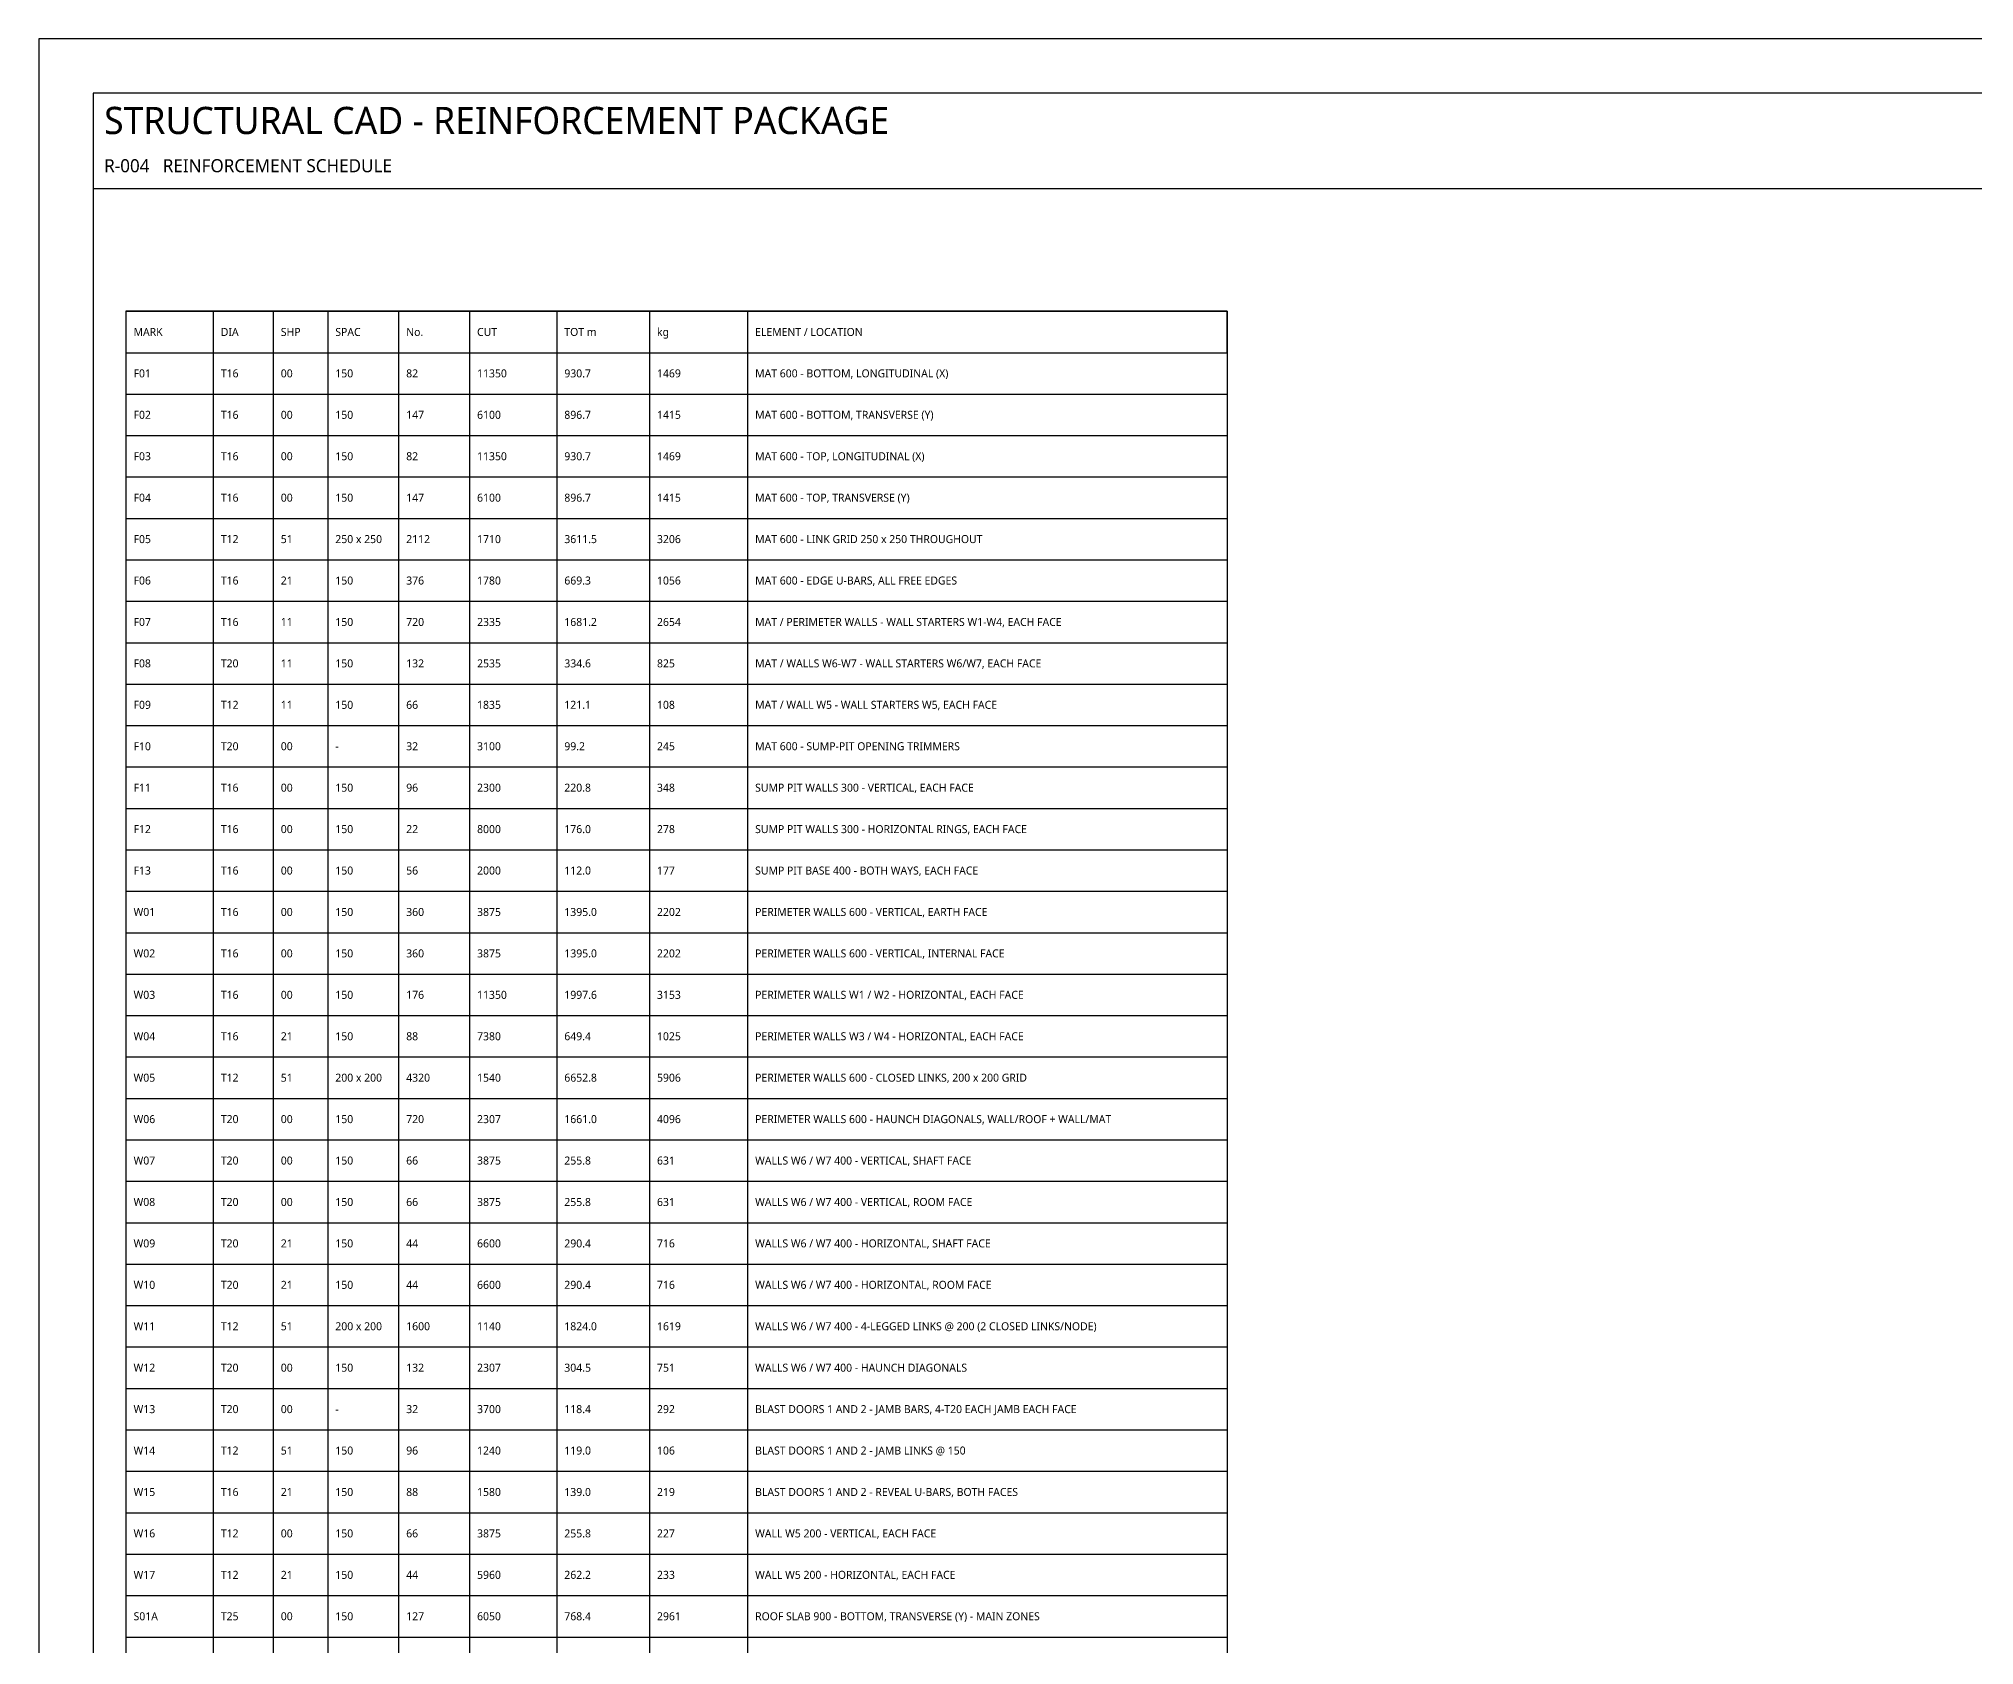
# Model space of a CAD drawing. Header units: millimetres. Extents: x 0 to 841, y 0 to 594.
# Drawn here: x 0 to 355, y 299.3 to 594 of the extents above; entities that cross this region are included whole.
import ezdxf

# ---------------------------------------------------------------- set-up
doc = ezdxf.new("R2010")
doc.units = ezdxf.units.MM
doc.layers.add('S-TABLE', color=7, linetype='Continuous')
doc.layers.add('S-TITLE', color=7, linetype='Continuous')
doc.styles.add('OpenSans', font='OpenSans-Regular.ttf')

msp = doc.modelspace()

# ---------------------------------------------------------------- linework, layer by layer
at = {"layer": 'S-TABLE'}
for p, q in [((16, 544), (218, 544)), ((16, 544), (16, 186.8)), ((32, 544), (32, 186.8)), ((43, 544), (43, 186.8)), ((53, 544), (53, 186.8)), ((66, 544), (66, 186.8)), ((79, 544), (79, 186.8)), ((95, 544), (95, 186.8)), ((112, 544), (112, 186.8)), ((130, 544), (130, 186.8)), ((218, 544), (218, 186.8)), ((16, 528.8), (218, 528.8)), ((16, 521.2), (218, 521.2)), ((16, 513.6), (218, 513.6)), ((16, 506), (218, 506)), ((16, 498.4), (218, 498.4)), ((16, 490.8), (218, 490.8)), ((16, 483.2), (218, 483.2)), ((16, 475.6), (218, 475.6)), ((16, 468), (218, 468)), ((16, 460.4), (218, 460.4)), ((16, 452.8), (218, 452.8)), ((16, 445.2), (218, 445.2)), ((16, 437.6), (218, 437.6)), ((16, 430), (218, 430)), ((16, 422.4), (218, 422.4)), ((16, 414.8), (218, 414.8)), ((16, 407.2), (218, 407.2)), ((16, 399.6), (218, 399.6)), ((16, 392), (218, 392)), ((16, 384.4), (218, 384.4)), ((16, 376.8), (218, 376.8)), ((16, 369.2), (218, 369.2)), ((16, 361.6), (218, 361.6)), ((16, 354), (218, 354)), ((16, 346.4), (218, 346.4)), ((16, 338.8), (218, 338.8)), ((16, 331.2), (218, 331.2)), ((16, 323.6), (218, 323.6)), ((16, 316), (218, 316)), ((16, 308.4), (218, 308.4)), ((16, 300.8), (218, 300.8))]:
    msp.add_line(p, q, dxfattribs=at)
msp.add_lwpolyline([(16, 536.4), (218, 536.4), (218, 544), (16, 544)], close=True, dxfattribs=at)
at = {"layer": 'S-TITLE'}
msp.add_line((10, 566.5), (831, 566.5), dxfattribs=at)
for points in [[(0, 0), (841, 0), (841, 594), (0, 594)], [(10, 10), (831, 10), (831, 584), (10, 584)]]:
    msp.add_lwpolyline(points, close=True, dxfattribs=at)

# ---------------------------------------------------------------- texts
at = {"layer": 'S-TABLE', "style": 'OpenSans'}
for s, height, p in [('MARK', 1.468, (17.4, 539.47)), ('DIA', 1.468, (33.4, 539.47)), ('SHP', 1.468, (44.4, 539.47)), ('SPAC', 1.468, (54.4, 539.47)), ('No.', 1.468, (67.4, 539.47)), ('CUT', 1.468, (80.4, 539.47)), ('TOT m', 1.468, (96.4, 539.47)), ('kg', 1.468, (113.4, 539.47)), ('ELEMENT / LOCATION', 1.4678, (131.4, 539.47)), ('F01', 1.468, (17.4, 531.87)), ('T16', 1.468, (33.4, 531.87)), ('00', 1.468, (44.4, 531.87)), ('150', 1.468, (54.4, 531.87)), ('82', 1.468, (67.4, 531.87)), ('11350', 1.468, (80.4, 531.87)), ('930.7', 1.468, (96.4, 531.87)), ('1469', 1.468, (113.4, 531.87)), ('MAT 600 - BOTTOM, LONGITUDINAL (X)', 1.4678, (131.4, 531.87)), ('F02', 1.468, (17.4, 524.27)), ('T16', 1.468, (33.4, 524.27)), ('00', 1.468, (44.4, 524.27)), ('150', 1.468, (54.4, 524.27)), ('147', 1.468, (67.4, 524.27)), ('6100', 1.468, (80.4, 524.27)), ('896.7', 1.468, (96.4, 524.27)), ('1415', 1.468, (113.4, 524.27)), ('MAT 600 - BOTTOM, TRANSVERSE (Y)', 1.4678, (131.4, 524.27)), ('F03', 1.468, (17.4, 516.67)), ('T16', 1.468, (33.4, 516.67)), ('00', 1.468, (44.4, 516.67)), ('150', 1.468, (54.4, 516.67)), ('82', 1.468, (67.4, 516.67)), ('11350', 1.468, (80.4, 516.67)), ('930.7', 1.468, (96.4, 516.67)), ('1469', 1.468, (113.4, 516.67)), ('MAT 600 - TOP, LONGITUDINAL (X)', 1.4678, (131.4, 516.67)), ('F04', 1.468, (17.4, 509.07)), ('T16', 1.468, (33.4, 509.07)), ('00', 1.468, (44.4, 509.07)), ('150', 1.468, (54.4, 509.07)), ('147', 1.468, (67.4, 509.07)), ('6100', 1.468, (80.4, 509.07)), ('896.7', 1.468, (96.4, 509.07)), ('1415', 1.468, (113.4, 509.07)), ('MAT 600 - TOP, TRANSVERSE (Y)', 1.4678, (131.4, 509.07)), ('F05', 1.468, (17.4, 501.47)), ('T12', 1.468, (33.4, 501.47)), ('51', 1.468, (44.4, 501.47)), ('250 x 250', 1.468, (54.4, 501.47)), ('2112', 1.468, (67.4, 501.47)), ('1710', 1.468, (80.4, 501.47)), ('3611.5', 1.468, (96.4, 501.47)), ('3206', 1.468, (113.4, 501.47)), ('MAT 600 - LINK GRID 250 x 250 THROUGHOUT', 1.4678, (131.4, 501.47)), ('F06', 1.468, (17.4, 493.87)), ('T16', 1.468, (33.4, 493.87)), ('21', 1.468, (44.4, 493.87)), ('150', 1.468, (54.4, 493.87)), ('376', 1.468, (67.4, 493.87)), ('1780', 1.468, (80.4, 493.87)), ('669.3', 1.468, (96.4, 493.87)), ('1056', 1.468, (113.4, 493.87)), ('MAT 600 - EDGE U-BARS, ALL FREE EDGES', 1.4678, (131.4, 493.87)), ('F07', 1.468, (17.4, 486.27)), ('T16', 1.468, (33.4, 486.27)), ('11', 1.468, (44.4, 486.27)), ('150', 1.468, (54.4, 486.27)), ('720', 1.468, (67.4, 486.27)), ('2335', 1.468, (80.4, 486.27)), ('1681.2', 1.468, (96.4, 486.27)), ('2654', 1.468, (113.4, 486.27)), ('MAT / PERIMETER WALLS - WALL STARTERS W1-W4, EACH FACE', 1.4678, (131.4, 486.27)), ('F08', 1.468, (17.4, 478.67)), ('T20', 1.468, (33.4, 478.67)), ('11', 1.468, (44.4, 478.67)), ('150', 1.468, (54.4, 478.67)), ('132', 1.468, (67.4, 478.67)), ('2535', 1.468, (80.4, 478.67)), ('334.6', 1.468, (96.4, 478.67)), ('825', 1.468, (113.4, 478.67)), ('MAT / WALLS W6-W7 - WALL STARTERS W6/W7, EACH FACE', 1.4678, (131.4, 478.67)), ('F09', 1.468, (17.4, 471.07)), ('T12', 1.468, (33.4, 471.07)), ('11', 1.468, (44.4, 471.07)), ('150', 1.468, (54.4, 471.07)), ('66', 1.468, (67.4, 471.07)), ('1835', 1.468, (80.4, 471.07)), ('121.1', 1.468, (96.4, 471.07)), ('108', 1.468, (113.4, 471.07)), ('MAT / WALL W5 - WALL STARTERS W5, EACH FACE', 1.4678, (131.4, 471.07)), ('F10', 1.468, (17.4, 463.47)), ('T20', 1.468, (33.4, 463.47)), ('00', 1.468, (44.4, 463.47)), ('-', 1.47, (54.4, 463.47)), ('32', 1.468, (67.4, 463.47)), ('3100', 1.468, (80.4, 463.47)), ('99.2', 1.468, (96.4, 463.47)), ('245', 1.468, (113.4, 463.47)), ('MAT 600 - SUMP-PIT OPENING TRIMMERS', 1.4678, (131.4, 463.47)), ('F11', 1.468, (17.4, 455.87)), ('T16', 1.468, (33.4, 455.87)), ('00', 1.468, (44.4, 455.87)), ('150', 1.468, (54.4, 455.87)), ('96', 1.468, (67.4, 455.87)), ('2300', 1.468, (80.4, 455.87)), ('220.8', 1.468, (96.4, 455.87)), ('348', 1.468, (113.4, 455.87)), ('SUMP PIT WALLS 300 - VERTICAL, EACH FACE', 1.4678, (131.4, 455.87)), ('F12', 1.468, (17.4, 448.27)), ('T16', 1.468, (33.4, 448.27)), ('00', 1.468, (44.4, 448.27)), ('150', 1.468, (54.4, 448.27)), ('22', 1.468, (67.4, 448.27)), ('8000', 1.468, (80.4, 448.27)), ('176.0', 1.468, (96.4, 448.27)), ('278', 1.468, (113.4, 448.27)), ('SUMP PIT WALLS 300 - HORIZONTAL RINGS, EACH FACE', 1.4678, (131.4, 448.27)), ('F13', 1.468, (17.4, 440.67)), ('T16', 1.468, (33.4, 440.67)), ('00', 1.468, (44.4, 440.67)), ('150', 1.468, (54.4, 440.67)), ('56', 1.468, (67.4, 440.67)), ('2000', 1.468, (80.4, 440.67)), ('112.0', 1.468, (96.4, 440.67)), ('177', 1.468, (113.4, 440.67)), ('SUMP PIT BASE 400 - BOTH WAYS, EACH FACE', 1.4678, (131.4, 440.67)), ('W01', 1.468, (17.4, 433.07)), ('T16', 1.468, (33.4, 433.07)), ('00', 1.468, (44.4, 433.07)), ('150', 1.468, (54.4, 433.07)), ('360', 1.468, (67.4, 433.07)), ('3875', 1.468, (80.4, 433.07)), ('1395.0', 1.468, (96.4, 433.07)), ('2202', 1.468, (113.4, 433.07)), ('PERIMETER WALLS 600 - VERTICAL, EARTH FACE', 1.4678, (131.4, 433.07)), ('W02', 1.468, (17.4, 425.47)), ('T16', 1.468, (33.4, 425.47)), ('00', 1.468, (44.4, 425.47)), ('150', 1.468, (54.4, 425.47)), ('360', 1.468, (67.4, 425.47)), ('3875', 1.468, (80.4, 425.47)), ('1395.0', 1.468, (96.4, 425.47)), ('2202', 1.468, (113.4, 425.47)), ('PERIMETER WALLS 600 - VERTICAL, INTERNAL FACE', 1.4678, (131.4, 425.47)), ('W03', 1.468, (17.4, 417.87)), ('T16', 1.468, (33.4, 417.87)), ('00', 1.468, (44.4, 417.87)), ('150', 1.468, (54.4, 417.87)), ('176', 1.468, (67.4, 417.87)), ('11350', 1.468, (80.4, 417.87)), ('1997.6', 1.468, (96.4, 417.87)), ('3153', 1.468, (113.4, 417.87)), ('PERIMETER WALLS W1 / W2 - HORIZONTAL, EACH FACE', 1.4678, (131.4, 417.87)), ('W04', 1.468, (17.4, 410.27)), ('T16', 1.468, (33.4, 410.27)), ('21', 1.468, (44.4, 410.27)), ('150', 1.468, (54.4, 410.27)), ('88', 1.468, (67.4, 410.27)), ('7380', 1.468, (80.4, 410.27)), ('649.4', 1.468, (96.4, 410.27)), ('1025', 1.468, (113.4, 410.27)), ('PERIMETER WALLS W3 / W4 - HORIZONTAL, EACH FACE', 1.4678, (131.4, 410.27)), ('W05', 1.468, (17.4, 402.67)), ('T12', 1.468, (33.4, 402.67)), ('51', 1.468, (44.4, 402.67)), ('200 x 200', 1.468, (54.4, 402.67)), ('4320', 1.468, (67.4, 402.67)), ('1540', 1.468, (80.4, 402.67)), ('6652.8', 1.468, (96.4, 402.67)), ('5906', 1.468, (113.4, 402.67)), ('PERIMETER WALLS 600 - CLOSED LINKS, 200 x 200 GRID', 1.4678, (131.4, 402.67)), ('W06', 1.468, (17.4, 395.07)), ('T20', 1.468, (33.4, 395.07)), ('00', 1.468, (44.4, 395.07)), ('150', 1.468, (54.4, 395.07)), ('720', 1.468, (67.4, 395.07)), ('2307', 1.468, (80.4, 395.07)), ('1661.0', 1.468, (96.4, 395.07)), ('4096', 1.468, (113.4, 395.07)), ('PERIMETER WALLS 600 - HAUNCH DIAGONALS, WALL/ROOF + WALL/MAT', 1.4678, (131.4, 395.07)), ('W07', 1.468, (17.4, 387.47)), ('T20', 1.468, (33.4, 387.47)), ('00', 1.468, (44.4, 387.47)), ('150', 1.468, (54.4, 387.47)), ('66', 1.468, (67.4, 387.47)), ('3875', 1.468, (80.4, 387.47)), ('255.8', 1.468, (96.4, 387.47)), ('631', 1.468, (113.4, 387.47)), ('WALLS W6 / W7 400 - VERTICAL, SHAFT FACE', 1.4678, (131.4, 387.47)), ('W08', 1.468, (17.4, 379.87)), ('T20', 1.468, (33.4, 379.87)), ('00', 1.468, (44.4, 379.87)), ('150', 1.468, (54.4, 379.87)), ('66', 1.468, (67.4, 379.87)), ('3875', 1.468, (80.4, 379.87)), ('255.8', 1.468, (96.4, 379.87)), ('631', 1.468, (113.4, 379.87)), ('WALLS W6 / W7 400 - VERTICAL, ROOM FACE', 1.4678, (131.4, 379.87)), ('W09', 1.468, (17.4, 372.27)), ('T20', 1.468, (33.4, 372.27)), ('21', 1.468, (44.4, 372.27)), ('150', 1.468, (54.4, 372.27)), ('44', 1.468, (67.4, 372.27)), ('6600', 1.468, (80.4, 372.27)), ('290.4', 1.468, (96.4, 372.27)), ('716', 1.468, (113.4, 372.27)), ('WALLS W6 / W7 400 - HORIZONTAL, SHAFT FACE', 1.4678, (131.4, 372.27)), ('W10', 1.468, (17.4, 364.67)), ('T20', 1.468, (33.4, 364.67)), ('21', 1.468, (44.4, 364.67)), ('150', 1.468, (54.4, 364.67)), ('44', 1.468, (67.4, 364.67)), ('6600', 1.468, (80.4, 364.67)), ('290.4', 1.468, (96.4, 364.67)), ('716', 1.468, (113.4, 364.67)), ('WALLS W6 / W7 400 - HORIZONTAL, ROOM FACE', 1.4678, (131.4, 364.67)), ('T12', 1.468, (33.4, 357.07)), ('200 x 200', 1.468, (54.4, 357.07)), ('1600', 1.468, (67.4, 357.07)), ('1140', 1.468, (80.4, 357.07)), ('1824.0', 1.468, (96.4, 357.07)), ('1619', 1.468, (113.4, 357.07)), ('WALLS W6 / W7 400 - 4-LEGGED LINKS @ 200 (2 CLOSED LINKS/NODE)', 1.4678, (131.4, 357.07)), ('W11', 1.468, (17.4, 357.07)), ('51', 1.468, (44.4, 357.07)), ('W12', 1.468, (17.4, 349.47)), ('T20', 1.468, (33.4, 349.47)), ('00', 1.468, (44.4, 349.47)), ('150', 1.468, (54.4, 349.47)), ('132', 1.468, (67.4, 349.47)), ('2307', 1.468, (80.4, 349.47)), ('304.5', 1.468, (96.4, 349.47)), ('751', 1.468, (113.4, 349.47)), ('WALLS W6 / W7 400 - HAUNCH DIAGONALS', 1.4678, (131.4, 349.47)), ('W13', 1.468, (17.4, 341.87)), ('T20', 1.468, (33.4, 341.87)), ('00', 1.468, (44.4, 341.87)), ('-', 1.47, (54.4, 341.87)), ('32', 1.468, (67.4, 341.87)), ('3700', 1.468, (80.4, 341.87)), ('118.4', 1.468, (96.4, 341.87)), ('292', 1.468, (113.4, 341.87)), ('BLAST DOORS 1 AND 2 - JAMB BARS, 4-T20 EACH JAMB EACH FACE', 1.4678, (131.4, 341.87)), ('W14', 1.468, (17.4, 334.27)), ('T12', 1.468, (33.4, 334.27)), ('51', 1.468, (44.4, 334.27)), ('150', 1.468, (54.4, 334.27)), ('96', 1.468, (67.4, 334.27)), ('1240', 1.468, (80.4, 334.27)), ('119.0', 1.468, (96.4, 334.27)), ('106', 1.468, (113.4, 334.27)), ('BLAST DOORS 1 AND 2 - JAMB LINKS @ 150', 1.4678, (131.4, 334.27)), ('W15', 1.468, (17.4, 326.67)), ('T16', 1.468, (33.4, 326.67)), ('21', 1.468, (44.4, 326.67)), ('150', 1.468, (54.4, 326.67)), ('88', 1.468, (67.4, 326.67)), ('1580', 1.468, (80.4, 326.67)), ('139.0', 1.468, (96.4, 326.67)), ('219', 1.468, (113.4, 326.67)), ('BLAST DOORS 1 AND 2 - REVEAL U-BARS, BOTH FACES', 1.4678, (131.4, 326.67)), ('W16', 1.468, (17.4, 319.07)), ('T12', 1.468, (33.4, 319.07)), ('00', 1.468, (44.4, 319.07)), ('150', 1.468, (54.4, 319.07)), ('66', 1.468, (67.4, 319.07)), ('3875', 1.468, (80.4, 319.07)), ('255.8', 1.468, (96.4, 319.07)), ('227', 1.468, (113.4, 319.07)), ('WALL W5 200 - VERTICAL, EACH FACE', 1.4678, (131.4, 319.07)), ('W17', 1.468, (17.4, 311.47)), ('T12', 1.468, (33.4, 311.47)), ('21', 1.468, (44.4, 311.47)), ('150', 1.468, (54.4, 311.47)), ('44', 1.468, (67.4, 311.47)), ('5960', 1.468, (80.4, 311.47)), ('262.2', 1.468, (96.4, 311.47)), ('233', 1.468, (113.4, 311.47)), ('WALL W5 200 - HORIZONTAL, EACH FACE', 1.4678, (131.4, 311.47)), ('S01A', 1.468, (17.4, 303.87)), ('T25', 1.468, (33.4, 303.87)), ('00', 1.468, (44.4, 303.87)), ('150', 1.468, (54.4, 303.87)), ('127', 1.468, (67.4, 303.87)), ('6050', 1.468, (80.4, 303.87)), ('768.4', 1.468, (96.4, 303.87)), ('2961', 1.468, (113.4, 303.87)), ('ROOF SLAB 900 - BOTTOM, TRANSVERSE (Y) - MAIN ZONES', 1.4678, (131.4, 303.87))]:
    msp.add_text(s, height=height, dxfattribs=at).set_placement(p)
at = {"layer": 'S-TITLE', "style": 'OpenSans'}
for s, height, p in [('STRUCTURAL CAD - REINFORCEMENT PACKAGE', 5, (12, 576.5)), ('R-004   REINFORCEMENT SCHEDULE', 2.4, (12, 569.5))]:
    msp.add_text(s, height=height, dxfattribs=at).set_placement(p)

doc.saveas('drawing.dxf')
